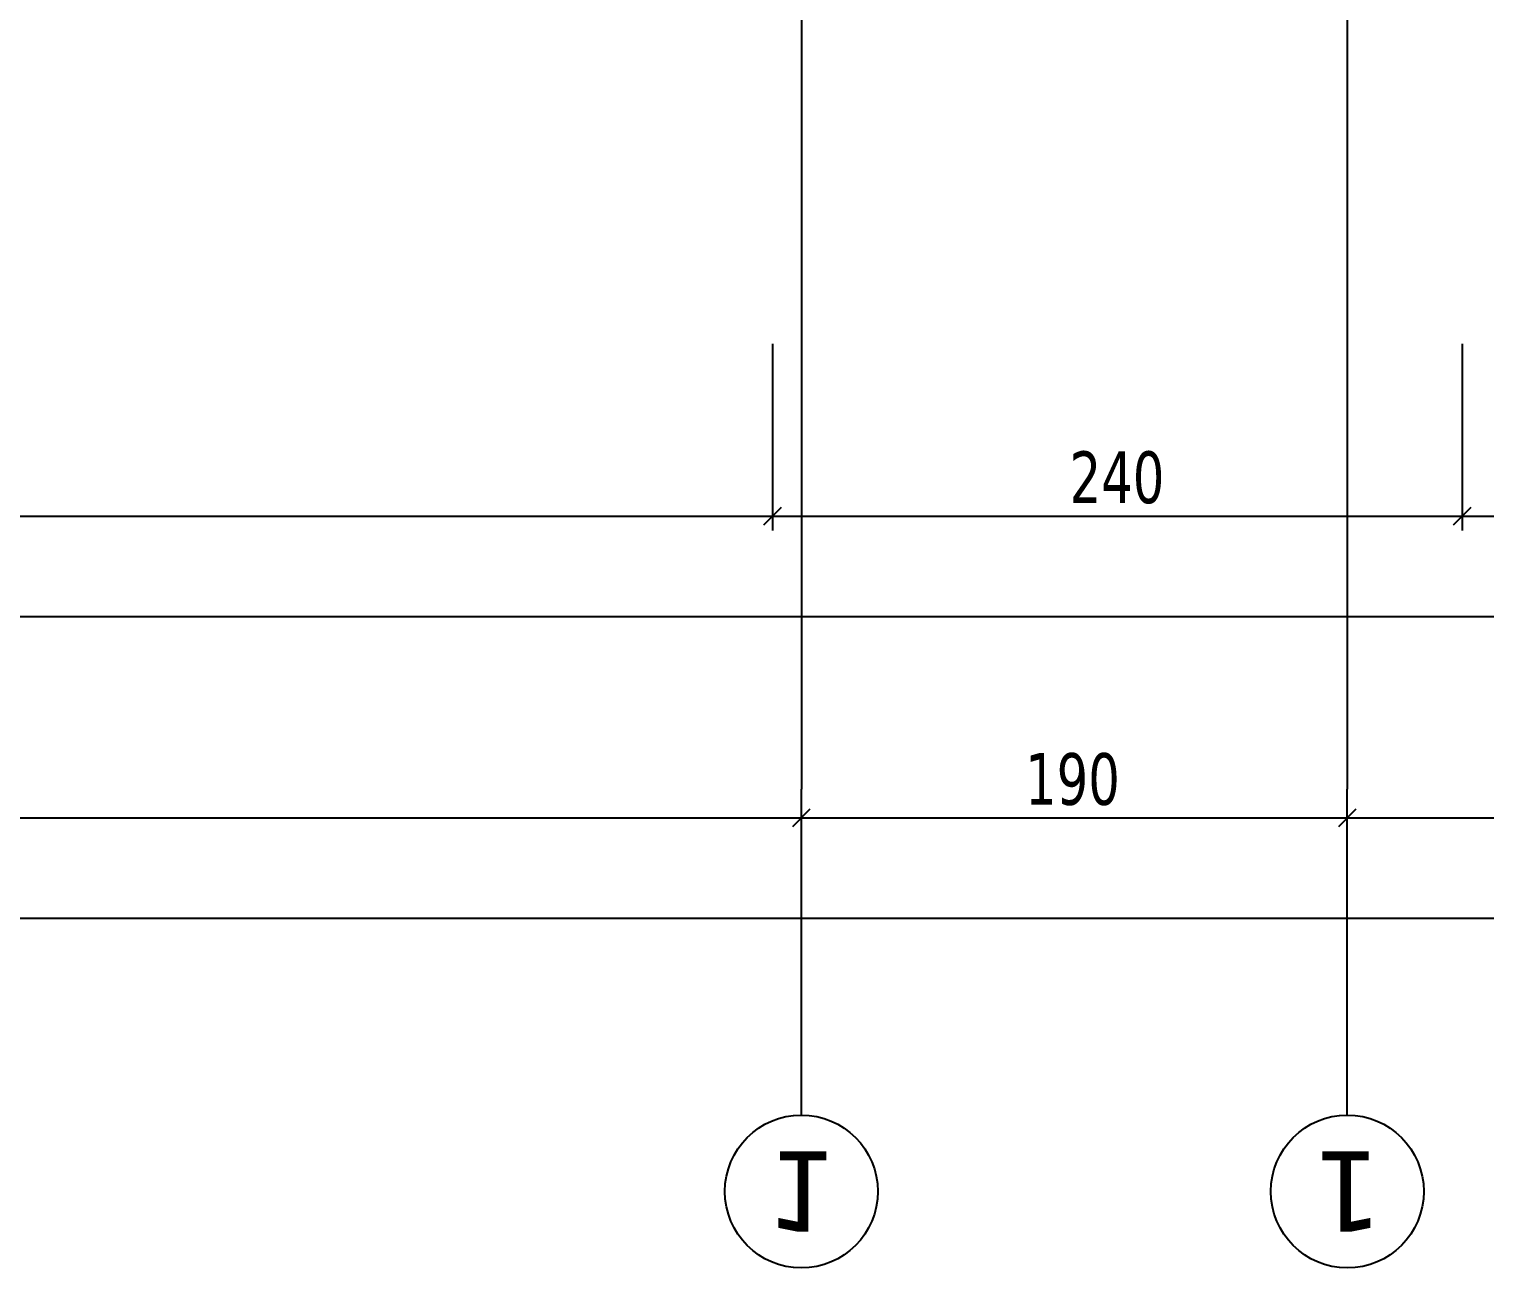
# Model space of a CAD drawing. Header units: millimetres. Extents: x 43168.9 to 43194.6, y -25545.1 to -25543.4.
# Drawn here: x 43176.6311 to 43176.7325, y -25544.6432 to -25544.557 of the extents above; entities that cross this region are included whole.
import ezdxf
from ezdxf.enums import TextEntityAlignment as Align

# ---------------------------------------------------------------- set-up
doc = ezdxf.new("R2010")
doc.units = ezdxf.units.MM
doc.header["$LTSCALE"] = 200
doc.linetypes.add('DASHDOT2', pattern=[0.5, 0.25, -0.125, 0, -0.125])
for name, color, linetype in [('aks_sgh', 5, 'DASHDOT2'), ('olcuaks_sgh', 41, 'Continuous'), ('olcudis_sgh', 185, 'Continuous')]:
    doc.layers.add(name, color=color, linetype=linetype)
doc.styles.add('dim', font='VERDANA.TTF', dxfattribs={"width": 0.7})
doc.styles.add('text1', font='VERDANA.TTF')

msp = doc.modelspace()

# ---------------------------------------------------------------- linework, layer by layer
at = {"color": 0, "linetype": 'ByBlock', "lineweight": -2}
for p, q in [((43176.68228, -25544.59152), (43176.68348, -25544.59032)), ((43176.68348, -25544.59032), (43176.68228, -25544.59152)), ((43176.73028, -25544.59152), (43176.73148, -25544.59032)), ((43176.73148, -25544.59032), (43176.73028, -25544.59152)), ((43176.68428, -25544.61252), (43176.68548, -25544.61132)), ((43176.68548, -25544.61132), (43176.68428, -25544.61252)), ((43176.72228, -25544.61252), (43176.72348, -25544.61132)), ((43176.72348, -25544.61132), (43176.72228, -25544.61252))]:
    msp.add_line(p, q, dxfattribs=at)
for p, q in [((43176.68488, -25544.6326), (43176.68488, -25544.60992)), ((43176.72288, -25544.6326), (43176.72288, -25544.60992))]:
    msp.add_line(p, q)
at = {"linetype": 'Continuous'}
for centre in [(43176.68488, -25544.63792), (43176.72288, -25544.63792)]:
    msp.add_circle(centre, 0.00532, dxfattribs=at)
at = {"layer": 'aks_sgh'}
for p, q in [((43176.68488, -25543.74092), (43176.68488, -25544.60992)), ((43176.72288, -25543.74092), (43176.72288, -25544.60992))]:
    msp.add_line(p, q, dxfattribs=at)
at = {"layer": 'olcuaks_sgh'}
for p, q in [((43176.68488, -25544.61192), (43176.68488, -25544.61092)), ((43176.68488, -25544.61192), (43176.68488, -25544.61092)), ((43176.72288, -25544.61192), (43176.72288, -25544.61092)), ((43176.72288, -25544.61192), (43176.72288, -25544.61092)), ((43176.48663, -25544.61192), (43176.68513, -25544.61192)), ((43176.68463, -25544.61192), (43176.72313, -25544.61192)), ((43176.72263, -25544.61192), (43176.90613, -25544.61192)), ((43176.92013, -25544.61892), (43176.25163, -25544.61892))]:
    msp.add_line(p, q, dxfattribs=at)
at = {"layer": 'olcudis_sgh'}
for p, q in [((43176.68288, -25544.57892), (43176.68288, -25544.59192)), ((43176.68288, -25544.57892), (43176.68288, -25544.59192)), ((43176.73088, -25544.57892), (43176.73088, -25544.59192)), ((43176.73088, -25544.57892), (43176.73088, -25544.59192)), ((43176.48863, -25544.59092), (43176.68313, -25544.59092)), ((43176.68263, -25544.59092), (43176.73113, -25544.59092)), ((43176.73063, -25544.59092), (43176.77513, -25544.59092)), ((43176.92413, -25544.59792), (43176.24763, -25544.59792))]:
    msp.add_line(p, q, dxfattribs=at)

# ---------------------------------------------------------------- texts
at = {"linetype": 'Continuous', "style": 'text1', "text_generation_flag": 4}
msp.add_attdef('1', text='', height=0.0056, dxfattribs=at).set_placement((43176.68488, -25544.63792), align=Align.MIDDLE)
at = {"linetype": 'Continuous', "style": 'text1'}
msp.add_attdef('1', text='', height=0.0056, rotation=180, dxfattribs=at).set_placement((43176.72288, -25544.63792), align=Align.MIDDLE)
at = {"layer": 'olcuaks_sgh', "color": 2, "style": 'dim', "width": 0.7}
msp.add_text('190', height=0.0036, dxfattribs=at).set_placement((43176.70045, -25544.61101))
at = {"layer": 'olcudis_sgh', "color": 2, "style": 'dim', "width": 0.7}
msp.add_text('240', height=0.0036, dxfattribs=at).set_placement((43176.70355, -25544.59001))

doc.saveas('drawing.dxf')
